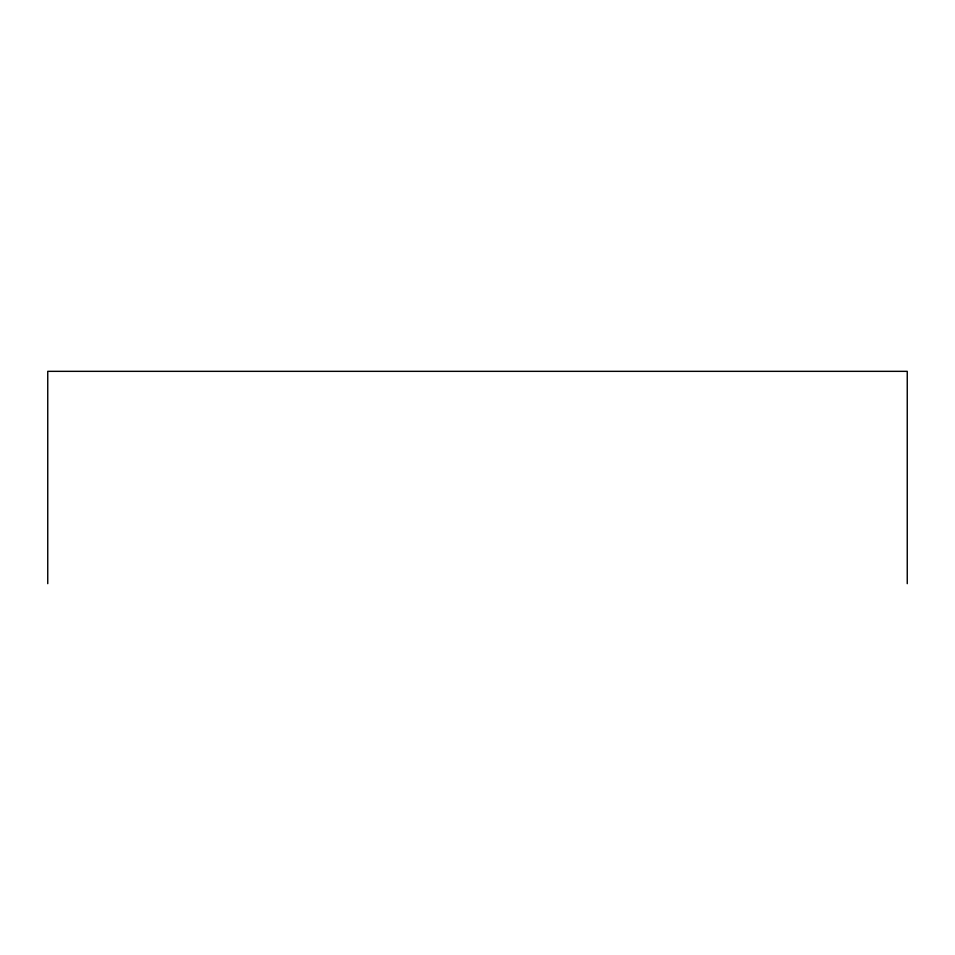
<?xml version="1.0" encoding="UTF-8"?>
<svg xmlns="http://www.w3.org/2000/svg" width="955" height="955" viewBox="0 0 955 955"><rect width="100%" height="100%" fill="white"/><g stroke="black" fill="none" stroke-linecap="round" stroke-linejoin="round"><path stroke-width="1.43" d="M907.25 583.66L907.25 371.34L47.75 371.34L47.75 583.66"/></g></svg>
